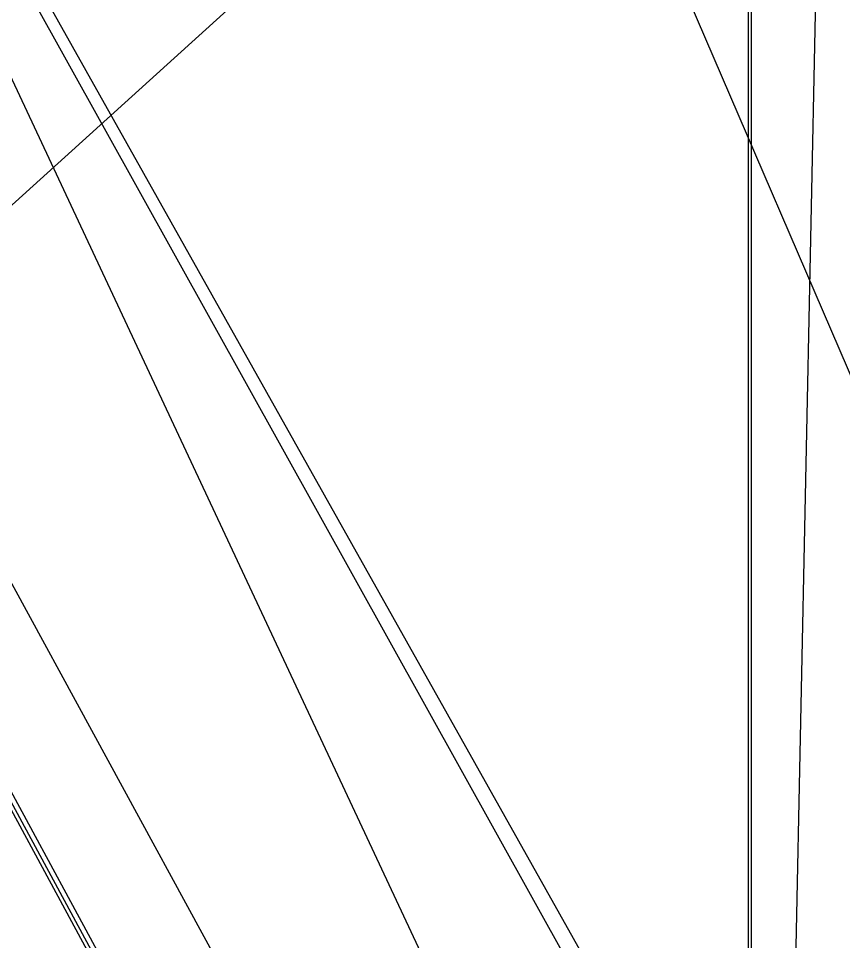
# Model space of a CAD drawing. Extents: x 0 to 334, y -361 to 120.
# Drawn here: x 120.6 to 135.86, y 21.19 to 38.27 of the extents above; entities that cross this region are included whole.
import ezdxf

# ---------------------------------------------------------------- set-up
doc = ezdxf.new("R2010")
doc.units = 0

msp = doc.modelspace()

# ---------------------------------------------------------------- linework, layer by layer
at = {"layer": 'Layer 1'}
for p, q in [((301.09, -309.873), (89.04, 81.8172)), ((89.04, 81.6672), (301.09, -310.023)), ((89.24, 81.7422), (300.89, -309.948)), ((96.89, 81.7422), (317.14, -314.473)), ((96.89, 81.7422), (317.14, -310.473)), ((134.095, 80.4992), (134.095, -9.3949)), ((134.095, -21.7549), (136.215, 80.4392)), ((134.155, -21.7549), (134.155, 80.4392)), ((101.579, 77.4792), (246.92, -232.794)), ((100.509, 64.4492), (154.965, -35.4949)), ((135.67, 48.5554), (106.38, 22.0842)), ((131.8, 41.4079), (190.42, -95.0149))]:
    msp.add_line(p, q, dxfattribs=at)

doc.saveas('drawing.dxf')
